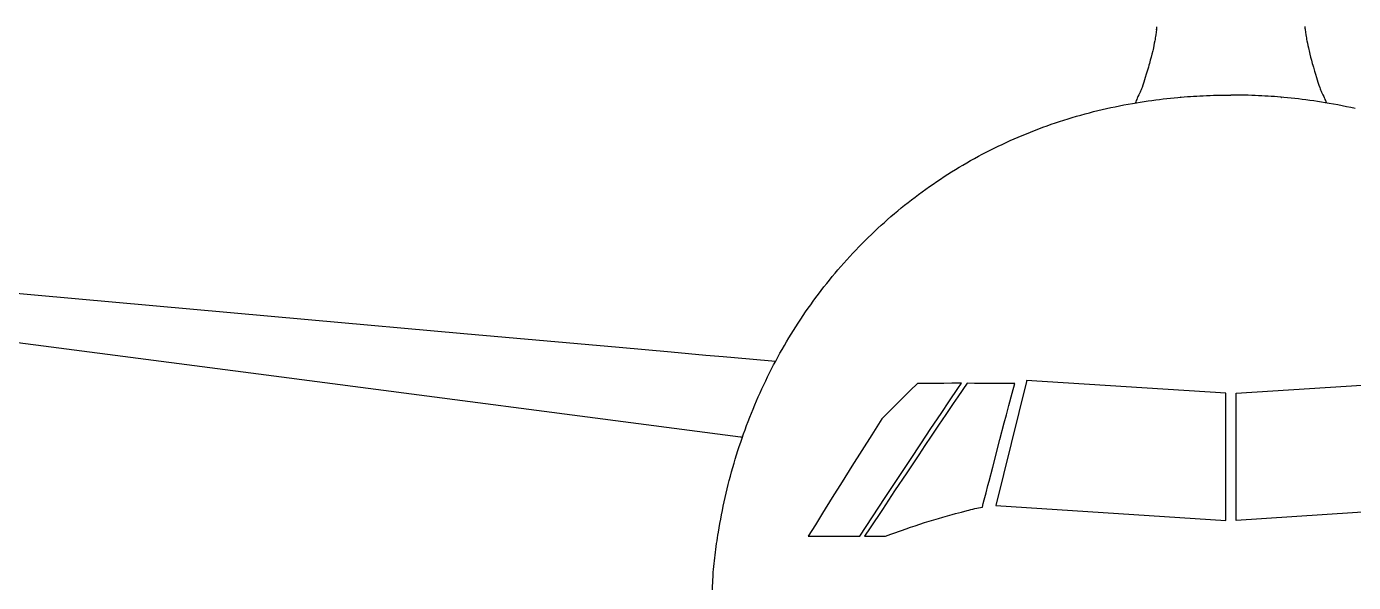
# Model space of a CAD drawing. Extents: x -17108 to 71323, y -8319 to 54197.
# Drawn here: x 48954 to 53995, y 46476 to 48587 of the extents above; entities that cross this region are included whole.
import ezdxf

# ---------------------------------------------------------------- set-up
doc = ezdxf.new("R2010")
doc.units = 0
doc.linetypes.add('DASHED', pattern=[15, 12, -3])
doc.layers.get('0').update_dxf_attribs({"linetype": 'CONTINUOUS'})

msp = doc.modelspace()

# ---------------------------------------------------------------- linework, layer by layer
at = {"color": 7, "ltscale": 0.001328}
msp.add_line((51952.6, 47541.2), (51952.5, 47541.2), dxfattribs=at)
at = {"color": 7}
for p, q in [((52752.4, 47239), (52636.1, 46767.8)), ((53509.3, 47194.1), (52753.3, 47242.8)), ((53548.7, 47194.1), (54304.6, 47242.8)), ((53509.3, 46711.6), (53509.3, 47192.1)), ((53548.7, 46711.6), (53548.7, 47192.1)), ((52636.1, 46767.8), (53509.3, 46711.6)), ((54421.9, 46767.8), (53548.7, 46711.6))]:
    msp.add_line(p, q, dxfattribs=at)
at = {"color": 7, "ltscale": 0.000488281}
msp.add_line((52683.3, 47231.6), (52683.3, 47231.6), dxfattribs=at)
at = {"color": 7, "ltscale": 0.002051}
msp.add_line((52683.4, 47231.6), (52683.3, 47231.6), dxfattribs=at)
at = {"color": 7, "ltscale": 0.097062}
msp.add_line((52753.3, 47242.8), (52752.4, 47239), dxfattribs=at)
at = {"color": 7, "ltscale": 0.050391}
for p, q in [((53509.3, 47192.1), (53509.3, 47194.1)), ((53548.7, 47192.1), (53548.7, 47194.1))]:
    msp.add_line(p, q, dxfattribs=at)
at = {"color": 7, "linetype": 'DASHED', "ltscale": 0.014378}
msp.add_line((51667.1, 47027.6), (51666.5, 47027.6), dxfattribs=at)
at = {"color": 7, "ltscale": 0.014184}
msp.add_line((51667.7, 47027.5), (51667.1, 47027.6), dxfattribs=at)
at = {"color": 7, "linetype": 'DASHED', "ltscale": 0.027775}
msp.add_line((51668.8, 47027.3), (51667.7, 47027.5), dxfattribs=at)
at = {"color": 7, "ltscale": 0.006105}
msp.add_line((51669, 47027.3), (51668.8, 47027.3), dxfattribs=at)
at = {"color": 7, "linetype": 'DASHED', "ltscale": 0.006105}
msp.add_line((51669.3, 47027.3), (51669, 47027.3), dxfattribs=at)
at = {"color": 7, "ltscale": 0.007292}
msp.add_line((51669.6, 47027.2), (51669.3, 47027.3), dxfattribs=at)
at = {"color": 7, "linetype": 'DASHED', "ltscale": 0.011229}
msp.add_line((51670, 47027.2), (51669.6, 47027.2), dxfattribs=at)
at = {"color": 7, "ltscale": 0.071297}
msp.add_line((51672.8, 47026.8), (51670, 47027.2), dxfattribs=at)
at = {"color": 7, "linetype": 'DASHED', "ltscale": 0.007765}
msp.add_line((51675.8, 47031.9), (51675.5, 47031.9), dxfattribs=at)
at = {"color": 7, "ltscale": 0.000525895}
msp.add_line((52527.1, 46748.9), (52527.2, 46748.9), dxfattribs=at)
at = {"color": 7, "ltscale": 0.003059}
msp.add_line((52527.2, 46748.9), (52527.3, 46749), dxfattribs=at)
at = {"color": 7}
for points in [[(53246.9, 48574.9), (53245.5, 48564.8), (53244, 48554.8), (53243.1, 48549.2), (53242.1, 48543.6), (53241.1, 48537.8), (53240, 48532), (53238.3, 48523.3), (53236.6, 48514.7), (53234.7, 48506.1), (53233.4, 48499.9), (53232, 48493.8), (53229, 48481.5), (53226.1, 48470), (53223.1, 48458.4), (53219.9, 48446.9), (53217.8, 48439.4), (53215.7, 48432), (53211.3, 48417.2), (53207.7, 48405.2), (53203.9, 48393.1), (53201, 48384), (53198.1, 48375), (53194.3, 48363.4), (53191.5, 48355.2), (53189.7, 48349.7), (53188.3, 48345.9), (53187.4, 48343.6), (53186.2, 48340.7), (53184.9, 48337.8), (53183.8, 48335.5), (53182.3, 48332.6), (53179.2, 48326.7), (53176.2, 48320.5), (53174.8, 48317.4), (53173.3, 48314.3), (53171.4, 48309.9), (53169.6, 48305.5), (53167.9, 48301.1), (53166.3, 48296.6)], [(53811.1, 48574.9), (53812.5, 48564.8), (53814, 48554.8), (53814.9, 48549.2), (53815.9, 48543.6), (53816.9, 48537.8), (53818, 48532), (53819.6, 48523.3), (53821.4, 48514.7), (53823.3, 48506.1), (53824.6, 48499.9), (53826, 48493.8), (53829, 48481.5), (53831.9, 48470), (53834.9, 48458.4), (53838.1, 48446.9), (53840.2, 48439.4), (53842.3, 48432), (53846.7, 48417.2), (53850.3, 48405.2), (53854.1, 48393.1), (53857, 48384), (53859.9, 48375), (53863.7, 48363.4), (53866.5, 48355.2), (53868.3, 48349.7), (53869.7, 48345.9), (53870.6, 48343.6), (53871.8, 48340.7), (53873.1, 48337.8), (53874.2, 48335.5), (53875.7, 48332.6), (53878.8, 48326.7), (53881.8, 48320.5), (53883.2, 48317.4), (53884.7, 48314.3), (53886.5, 48309.9), (53888.4, 48305.5), (53890.1, 48301.1), (53891.7, 48296.6)], [(51553.7, 46341.8), (51562.1, 46503.8), (51563.1, 46514.7), (51564.1, 46525.6), (51565.2, 46536.5), (51566.4, 46547.4), (51567.6, 46558.2), (51568.8, 46569.1), (51570.1, 46580), (51571.4, 46590.8), (51572.8, 46601.6), (51574.3, 46612.5), (51575.8, 46623.3), (51577.3, 46634.1), (51579, 46644.9), (51580.6, 46655.7), (51582.3, 46666.5), (51585.1, 46683), (51588, 46699.6), (51591, 46716.1), (51594.1, 46732.6), (51597.4, 46749.1), (51600.8, 46765.5), (51604.3, 46781.9), (51607.9, 46798.3), (51611.7, 46814.7), (51615.6, 46831), (51619.6, 46847.3), (51623.8, 46863.6), (51628.1, 46879.8), (51632.5, 46896), (51637, 46912.2), (51641.7, 46928.3), (51646.5, 46944.4), (51651.4, 46960.5), (51656.5, 46976.5), (51661.7, 46992.5), (51667, 47008.4), (51672.4, 47024.3), (51678, 47040.1), (51683.7, 47055.9), (51689.6, 47071.7), (51695.5, 47087.4), (51701.6, 47103), (51707.8, 47118.6), (51714.2, 47134.2), (51720.6, 47149.7), (51727.2, 47165.1), (51734, 47180.5), (51740.8, 47195.9), (51747.8, 47211.1), (51754.9, 47226.4), (51762.1, 47241.5), (51769.5, 47256.6), (51777, 47271.7), (51784.6, 47286.6), (51792.3, 47301.6), (51800.2, 47316.4), (51808.2, 47331.2), (51816.3, 47345.9), (51824.6, 47360.6), (51832.9, 47375.1), (51841.4, 47389.6), (51850, 47404.1), (51858.8, 47418.4), (51867.6, 47432.7), (51876.6, 47446.9), (51885.7, 47461), (51894.9, 47475.1), (51904.3, 47489.1), (51913.7, 47503), (51923.3, 47516.8), (51933, 47530.5), (51942.8, 47544.1), (51952.8, 47557.7), (51962.9, 47571.1), (51973, 47584.5), (51983.3, 47597.8), (51993.7, 47611), (52004.3, 47624.1), (52014.9, 47637.1), (52025.7, 47650.1), (52036.5, 47662.9), (52047.5, 47675.6), (52058.6, 47688.2), (52069.8, 47700.8), (52081.1, 47713.2), (52092.6, 47725.6), (52104.1, 47737.8), (52115.7, 47749.9), (52127.5, 47761.9), (52139.4, 47773.9), (52151.3, 47785.7), (52163.4, 47797.4), (52175.6, 47809), (52187.9, 47820.5), (52200.2, 47831.9), (52212.7, 47843.1), (52225.3, 47854.3), (52238, 47865.3), (52250.8, 47876.3), (52263.7, 47887.1), (52276.7, 47897.8), (52289.8, 47908.4), (52302.9, 47918.8), (52316.2, 47929.2), (52329.6, 47939.4), (52343, 47949.5), (52356.6, 47959.5), (52370.2, 47969.3), (52383.9, 47979), (52397.7, 47988.6), (52411.6, 47998.1), (52425.6, 48007.5), (52439.7, 48016.7), (52453.8, 48025.8), (52468.1, 48034.8), (52482.4, 48043.6), (52496.8, 48052.3), (52511.2, 48060.9), (52525.8, 48069.3), (52540.4, 48077.6), (52555.1, 48085.8), (52569.9, 48093.9), (52584.7, 48101.8), (52599.6, 48109.6), (52614.6, 48117.2), (52629.7, 48124.7), (52644.8, 48132.1), (52660, 48139.3), (52675.2, 48146.4), (52690.5, 48153.4), (52705.9, 48160.2), (52721.3, 48166.9), (52736.8, 48173.4), (52752.3, 48179.8), (52767.9, 48186.1), (52783.6, 48192.2), (52799.3, 48198.2), (52815.1, 48204.1), (52830.9, 48209.8), (52846.7, 48215.4), (52862.6, 48220.8), (52878.6, 48226.1), (52894.6, 48231.2), (52910.6, 48236.3), (52926.7, 48241.1), (52942.9, 48245.9), (52959, 48250.5), (52975.2, 48254.9), (52991.5, 48259.2), (53007.8, 48263.4), (53024.1, 48267.4), (53040.4, 48271.3), (53056.8, 48275.1), (53073.2, 48278.7), (53089.6, 48282.2), (53106.1, 48285.6), (53122.6, 48288.8), (53139.1, 48291.9), (53155.6, 48294.8), (53170.3, 48297.3), (53184.9, 48299.7), (53199.6, 48301.9), (53214.3, 48304.1), (53229, 48306.2), (53243.7, 48308.2), (53257.7, 48309.9), (53271.7, 48311.6), (53285.7, 48313.2), (53299.7, 48314.7), (53313.8, 48316.1), (53327.8, 48317.4), (53339.8, 48318.5), (53351.8, 48319.4), (53363.7, 48320.4), (53375.7, 48321.2), (53387.7, 48322), (53399.7, 48322.7), (53411.7, 48323.4), (53423.7, 48324), (53436.8, 48324.6), (53449.9, 48325.1), (53463, 48325.5), (53476.1, 48325.9), (53489.2, 48326.1), (53502.3, 48326.3), (53515.4, 48326.5), (53528.5, 48326.5)], [(54001.2, 48275.1), (53984.8, 48278.7), (53968.4, 48282.2), (53951.9, 48285.6), (53935.4, 48288.8), (53918.9, 48291.9), (53902.4, 48294.8), (53887.7, 48297.3), (53873.1, 48299.7), (53858.4, 48301.9), (53843.7, 48304.1), (53829, 48306.2), (53814.3, 48308.2), (53800.3, 48309.9), (53786.3, 48311.6), (53772.3, 48313.2), (53758.2, 48314.7), (53744.2, 48316.1), (53730.2, 48317.4), (53718.2, 48318.5), (53706.2, 48319.4), (53694.3, 48320.4), (53682.3, 48321.2), (53670.3, 48322), (53658.3, 48322.7), (53646.3, 48323.4), (53634.3, 48324), (53621.2, 48324.6), (53608.1, 48325.1), (53595, 48325.5), (53581.9, 48325.9), (53568.8, 48326.1), (53555.7, 48326.3), (53542.6, 48326.5), (53529.5, 48326.5)], [(47470.2, 47704.7), (47567, 47695.7), (47663.7, 47686.8), (47761.4, 47677.9), (47859.1, 47669.1), (48055.6, 47651.4), (48252.7, 47633.7), (49434.3, 47527.5), (50024.6, 47474.6), (50615.4, 47421.7), (51205.7, 47368.7), (51402.8, 47351), (51534.6, 47339.2), (51600.6, 47333.3), (51700.2, 47324.5), (51799.8, 47315.7)], [(51666.5, 47027.6), (49864.5, 47262.9), (48863.5, 47393.4), (48061.1, 47497.8), (47860.4, 47523.9), (47659, 47550), (47456.8, 47576.2)], [(52119.1, 46651.6), (52167.3, 46724.9), (52215.5, 46797.9), (52263.6, 46870.6), (52311.7, 46943), (52350.8, 47001.7), (52389.8, 47060), (52428.5, 47117.6), (52460.6, 47165.2), (52492.3, 47212.2), (52505.7, 47232.1)], [(52338.4, 47231.7), (52311.4, 47205.2), (52284.2, 47178.3), (52270.6, 47164.8), (52257.1, 47151.3), (52239, 47133.1), (52220.9, 47114.9), (52202.9, 47096.6)], [(52505.7, 47232.1), (52469.4, 47232), (52438.7, 47231.9), (52394, 47231.8), (52371.4, 47231.8), (52338.4, 47231.7)], [(52526.9, 47232), (52492, 47180.9), (52474.4, 47154.9), (52446.6, 47114.1), (52418.7, 47072.8), (52390.6, 47031.2), (52367.1, 46996.2), (52343.5, 46961.1)], [(52560.8, 47231.8), (52554.7, 47231.9), (52526.9, 47232)], [(52683.3, 47231.6), (52677.1, 47231.6), (52658.6, 47231.6), (52635.8, 47231.6), (52610.7, 47231.5), (52598, 47231.6), (52575.8, 47231.7), (52568.4, 47231.8), (52560.8, 47231.8)], [(52585.1, 46761.8), (52588.5, 46775.5), (52592, 46789.1), (52599.1, 46816.5), (52606.1, 46843.5), (52610.6, 46860.8), (52624.4, 46913.4), (52652, 47018.7), (52668.4, 47081.4), (52676.7, 47112.8), (52686.1, 47148.1), (52698.7, 47195.2), (52708.6, 47231.8)], [(52708.6, 47231.8), (52699.8, 47231.8), (52691, 47231.7), (52683.4, 47231.6)], [(52202.9, 47096.6), (52164.8, 47036.6), (52126.9, 46976.7), (52089.3, 46917), (52051.9, 46857.4), (52014.7, 46798), (51977.8, 46738.7), (51950.8, 46695.1), (51923.9, 46651.6)], [(52343.5, 46961.1), (52320.5, 46926.8), (52297.6, 46892.4), (52251.4, 46823.2), (52205.2, 46753.5), (52158.9, 46683.5), (52137.9, 46651.6)], [(52312.2, 46685.4), (52330.1, 46691.5), (52348, 46697.4), (52365.9, 46703.1), (52383.6, 46708.7), (52401.2, 46714.1), (52418.4, 46719.2), (52435.4, 46724.1), (52452.1, 46728.8), (52470.5, 46733.9), (52482.5, 46737.1), (52505.8, 46743.3), (52527.1, 46748.9)], [(52527.3, 46749), (52533.3, 46750.7), (52541.1, 46752.8), (52548.9, 46754.8), (52556.7, 46756.5), (52563.8, 46758), (52570.9, 46759.4), (52578, 46760.7), (52585.1, 46761.8)], [(52216.7, 46651.7), (52236.9, 46659.1), (52256.3, 46666.1), (52267.1, 46669.9), (52277.6, 46673.6), (52295.2, 46679.6), (52312.2, 46685.4)], [(51923.9, 46651.6), (51941.6, 46651.6), (51978.6, 46651.6), (52024.1, 46651.5), (52071.3, 46651.5), (52119.1, 46651.6)], [(52137.9, 46651.6), (52173.5, 46651.7), (52191, 46651.7), (52216.7, 46651.7)]]:
    msp.add_lwpolyline(points, dxfattribs=at)
at = {"color": 7, "linetype": 'DASHED'}
for points in [[(51669.5, 47032.2), (51669.5, 47032.2), (51669.5, 47032.1), (51669.5, 47032.1)], [(51675.5, 47031.9), (51675.5, 47031.9), (51675.4, 47031.9), (51675.4, 47031.8), (51675.2, 47031.5), (51674.7, 47030.8), (51674.1, 47029.7), (51673.4, 47028.2)]]:
    msp.add_lwpolyline(points, dxfattribs=at)
for centre, radius, start, end in [((52542, 48667.5), 711, 352.4322, 353.4609), ((54516, 48667.5), 711, 186.5398, 187.5677), ((53351.4, 48309.9), 15.3, 146.5128, 149.3103), ((53351.2, 48310), 15.1, 146.3338, 149.1802), ((53706.6, 48309.9), 15.3, 30.6897, 33.487), ((53706.8, 48310), 15.1, 30.8198, 33.6659), ((53704.7, 48308.9), 17.5, 22.5268, 24.7819), ((53705, 48309.1), 17.1, 22.4467, 24.7465)]:
    msp.add_arc(centre, radius, start, end, dxfattribs=at)

doc.saveas('drawing.dxf')
